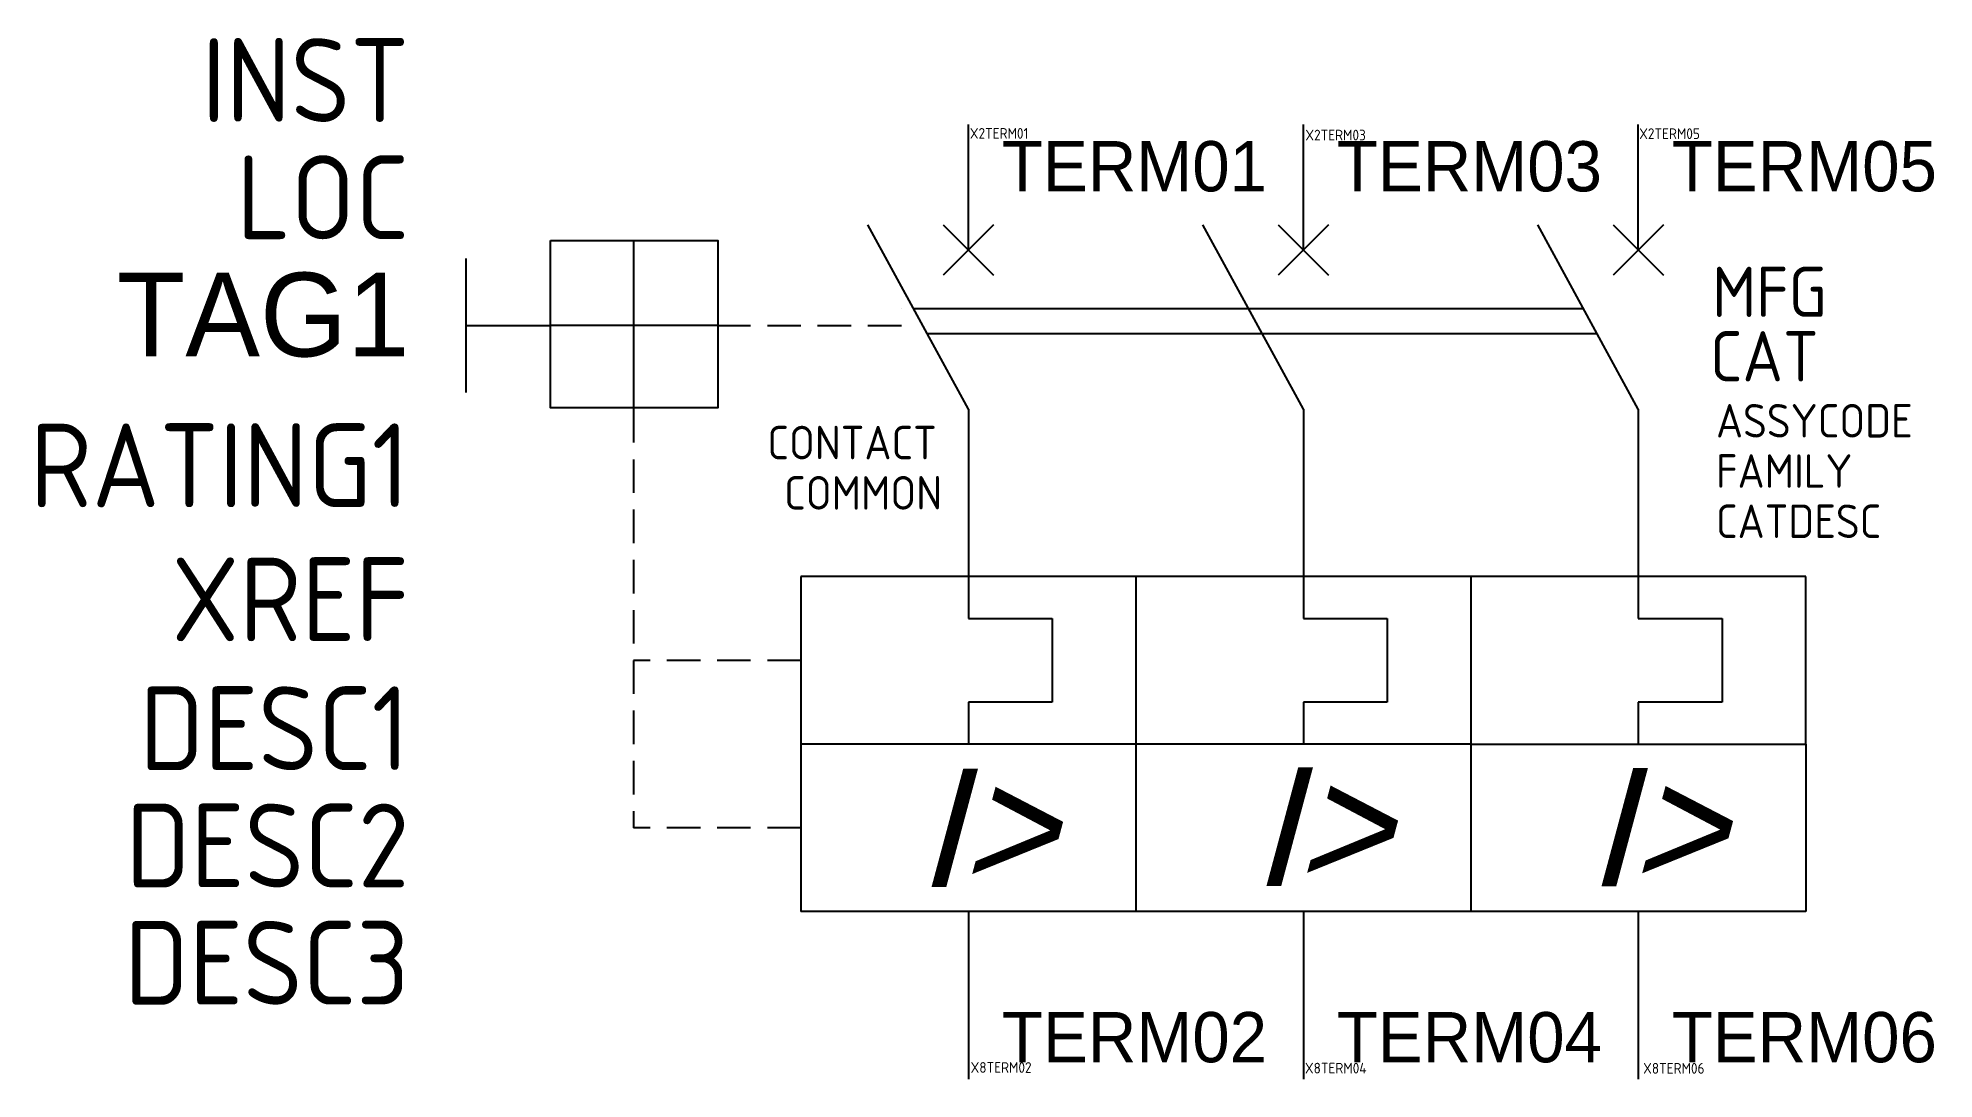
# Model space of a CAD drawing. Extents: x -47.8 to 8.8, y -12.5 to 18.6.
import ezdxf
from ezdxf.enums import TextEntityAlignment as Align

# ---------------------------------------------------------------- set-up
doc = ezdxf.new("R2010")
doc.units = 0
doc.header["$MEASUREMENT"] = 0
doc.styles.add('WD_IEC', font='isocp2.shx', dxfattribs={"width": 0.9, "height": 4})

msp = doc.modelspace()

# ---------------------------------------------------------------- linework, layer by layer
for p, q in [((-20, 12.25), (-20, 15.999)), ((-10, 12.251), (-10, 16)), ((0, 12.251), (0, 16)), ((-30, 12.5), (-30, 7.5)), ((-20, 7.5), (-23, 13)), ((-20.75, 13), (-19.25, 11.5)), ((-19.25, 13), (-20.75, 11.5)), ((-10, 7.5), (-13, 13)), ((-10.75, 13.001), (-9.25, 11.501)), ((-9.25, 13.001), (-10.75, 11.501)), ((0, 7.5), (-3, 13)), ((-0.75, 13.001), (0.75, 11.501)), ((0.75, 13.001), (-0.75, 11.501)), ((-35, 12), (-35, 8)), ((-22, 10.5), (-22, 10.5)), ((-21.636, 10.5), (-1.636, 10.5)), ((-35, 10), (-32.5, 10)), ((-27.5, 10), (-32.5, 10)), ((-27.5, 10), (-26.5, 10)), ((-26, 10), (-25, 10)), ((-24.5, 10), (-23.5, 10)), ((-23, 10), (-22, 10)), ((-21.231, 9.756), (-1.231, 9.756)), ((-30, 7.5), (-30, 6.5)), ((-20, 7.5), (-20, 1.25)), ((-20, 7.5), (-20, 7.5)), ((-20, 7.5), (-20, 7.5)), ((-10, 7.5), (-10, 1.25)), ((0, 7.5), (0, 1.25)), ((-30, 6), (-30, 6)), ((-30, 6), (-30, 5)), ((-30, 4.5), (-30, 3.5)), ((-30, 3), (-30, 2)), ((-15, 2.5), (-25, 2.5)), ((-25, 2.5), (-25, -2.5)), ((-5, 2.5), (-15, 2.5)), ((-15, 2.5), (-15, -2.5)), ((-5, 2.5), (-5, -2.5)), ((5, 2.5), (-5, 2.5)), ((5, -2.5), (5, 2.5)), ((-30, 1.5), (-30, 0.5)), ((-20, 1.25), (-17.5, 1.25)), ((-17.5, 1.25), (-17.5, -1.25)), ((-10, 1.25), (-7.5, 1.25)), ((-7.5, 1.25), (-7.5, -1.25)), ((0, 1.25), (2.5, 1.25)), ((2.5, 1.25), (2.5, -1.25)), ((-29.5, 0), (-30, 0)), ((-28, 0), (-29, 0)), ((-26.5, 0), (-27.5, 0)), ((-25, 0), (-26, 0)), ((-30, 0), (-30, -1)), ((-30, -1.5), (-30, -2.5)), ((-20, -1.25), (-20, -2.5)), ((-17.5, -1.25), (-20, -1.25)), ((-10, -1.25), (-10, -2.5)), ((-7.5, -1.25), (-10, -1.25)), ((0, -1.25), (0, -2.5)), ((2.5, -1.25), (0, -1.25)), ((-15, -2.5), (-25, -2.5)), ((-25, -2.5), (-25, -7.5)), ((-5, -2.5), (-15, -2.5)), ((-15, -2.5), (-15, -7.5)), ((-5, -2.5), (5, -2.5)), ((-5, -2.5), (-5, -7.5)), ((5, -2.5), (5, -7.5)), ((-30, -3), (-30, -4)), ((-30, -4.5), (-30, -5)), ((-29.5, -5), (-30, -5)), ((-28, -5), (-29, -5)), ((-26.5, -5), (-27.5, -5)), ((-25, -5), (-26, -5)), ((-15, -7.5), (-25, -7.5)), ((-20, -7.5), (-20, -7.5)), ((-20, -7.5), (-20, -7.5)), ((-20, -7.5), (-20, -12.5)), ((-5, -7.5), (-15, -7.5)), ((-10, -7.5), (-10, -12.5)), ((5, -7.5), (-5, -7.5)), ((0, -7.5), (0, -12.5))]:
    msp.add_line(p, q)
msp.add_lwpolyline([(-32.478, 12.533), (-27.478, 12.533), (-27.478, 7.533), (-32.478, 7.533)], close=True)

# ---------------------------------------------------------------- texts
at = {"oblique": 15}
for p in [(-21.537, -6.768), (-11.537, -6.732), (-1.536, -6.745)]:
    msp.add_text('I>', height=3.5355, dxfattribs=at).set_placement(p)
at = {"style": 'WD_IEC', "flags": 1}
for tag, p in [('INST', (-36.688, 16.072)), ('LOC', (-36.688, 12.572)), ('XREF', (-36.688, 0.572)), ('DESC1', (-36.688, -3.278)), ('DESC2', (-36.688, -6.778)), ('DESC3', (-36.688, -10.278))]:
    msp.add_attdef(tag, text='', height=2.5, dxfattribs=at).set_placement(p, align=Align.RIGHT)
for tag, p, s, height in [('X2TERM01', (-19.957, 15.57), '', 0.32), ('X2TERM05', (0.026, 15.562), '', 0.32), ('X2TERM03', (-9.94, 15.52), '', 0.32), ('MFG', (2.204, 10.251), 'ACKO', 1.5), ('CAT', (2.14, 8.328), 'ВА-2005', 1.5), ('ASSYCODE', (2.319, 6.652), '', 1), ('CONTACT', (-26, 6), 'NO', 1), ('FAMILY', (2.319, 5.152), 'CBM_ACKO', 1), ('COMMON', (-25.5, 4.5), '02', 1), ('CATDESC', (2.319, 3.652), '', 1), ('X8TERM02', (-19.933, -12.314), '', 0.32), ('X8TERM04', (-9.953, -12.334), '', 0.32), ('X8TERM06', (0.144, -12.339), '', 0.32)]:
    msp.add_attdef(tag, p, s, height=height, dxfattribs=at)
for tag, p, s in [('TERM01', (-18.998, 14), '1/L1'), ('TERM03', (-8.999, 13.999), '3/L2'), ('TERM05', (1, 14), '5/L3'), ('TERM02', (-18.997, -11.999), '2/T1'), ('TERM04', (-9, -12), '4/T2'), ('TERM06', (0.999, -11.999), '6/T3')]:
    msp.add_attdef(tag, p, s, height=1.5)
msp.add_attdef('TAG1', text='Q', height=2.5).set_placement((-36.688, 9.072), align=Align.RIGHT)
at = {"style": 'WD_IEC'}
msp.add_attdef('RATING1', text='', height=2.5, dxfattribs=at).set_placement((-36.688, 4.572), align=Align.RIGHT)

doc.saveas('drawing.dxf')
